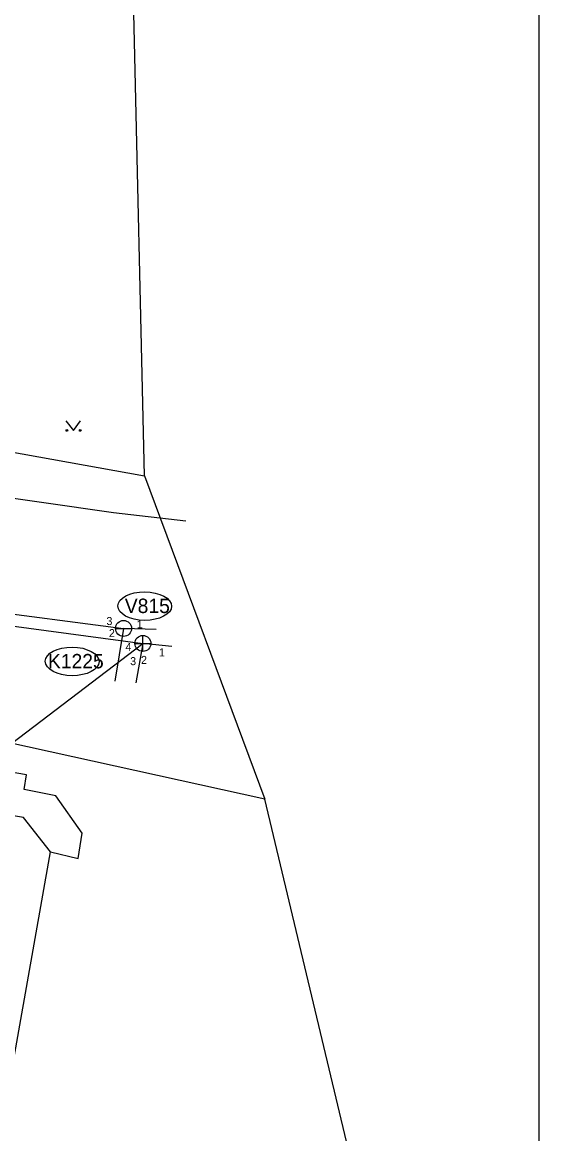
# Model space of a CAD drawing. Extents: x 641231 to 641424, y 6456053 to 6456238.
# Drawn here: x 641392.1 to 641424.4, y 6456091.6 to 6456161 of the extents above; entities that cross this region are included whole.
import ezdxf

# ---------------------------------------------------------------- set-up
doc = ezdxf.new("R2010")
doc.units = 0
for name, color, linetype in [('HALJASTUS', 7, 'Continuous'), ('HOONE', 7, 'Continuous'), ('KAEVU_NR', 7, 'Continuous'), ('KKAEV', 7, 'Continuous'), ('KTRASS', 7, 'Continuous'), ('MPKAABEL', 7, 'Continuous'), ('PIIR', 7, 'Continuous'), ('TEE', 7, 'Continuous'), ('TORU_NR', 7, 'Continuous'), ('VKAEV', 7, 'Continuous'), ('VORMISTUS', 7, 'Continuous'), ('VTRASS', 7, 'Continuous')]:
    doc.layers.add(name, color=color, linetype=linetype)

# ---------------------------------------------------------------- blocks, each defined once
blk = doc.blocks.new('MURU')
at = {"layer": 'HALJASTUS'}
for p, q in [((-0.93, 1.21), (0, 0)), ((0, 0), (0.89, 1.21))]:
    blk.add_line(p, q, dxfattribs=at)
for centre in [(-0.8, 0), (0.86, 0)]:
    blk.add_circle(centre, 0.11, dxfattribs=at)

msp = doc.modelspace()

# ---------------------------------------------------------------- linework, layer by layer
at = {"layer": 'HOONE'}
msp.add_lwpolyline([(641384.436, 6456096.551), (641391.406, 6456095.34), (641393.872, 6456109.212), (641392.178, 6456111.354), (641386.955, 6456112.247)], dxfattribs=at)
at = {"layer": 'KAEVU_NR'}
for centre in [(641399.749, 6456124.564), (641395.221, 6456121.109)]:
    msp.add_ellipse(centre, major_axis=(1.678, -0.009), ratio=0.531431, dxfattribs=at)
at = {"layer": 'KKAEV'}
for p, q in [((641399.135, 6456122.231), (641400.135, 6456122.231)), ((641399.635, 6456121.731), (641399.635, 6456122.731))]:
    msp.add_line(p, q, dxfattribs=at)
msp.add_circle((641399.635, 6456122.231), 0.5, dxfattribs=at)
at = {"layer": 'KTRASS'}
for p, q in [((641385.454, 6456111.447), (641399.635, 6456122.231)), ((641399.635, 6456122.231), (641399.19, 6456119.783))]:
    msp.add_line(p, q, dxfattribs=at)
for points in [[(641367.768, 6456126.216), (641388.944, 6456123.664), (641399.635, 6456122.231)], [(641401.452, 6456122.039), (641399.635, 6456122.231)]]:
    msp.add_lwpolyline(points, dxfattribs=at)
at = {"layer": 'MPKAABEL'}
msp.add_lwpolyline([(641402.32, 6456129.86), (641397.81, 6456130.39), (641388.79, 6456131.67), (641379.29, 6456133.5), (641370.33, 6456134.71), (641360.04, 6456136.88), (641351.57, 6456138.82), (641350.72, 6456139.66), (641349.6, 6456141.88), (641349.089, 6456142.161)], dxfattribs=at)
at = {"layer": 'PIIR'}
msp.add_line((641399.73, 6456132.69), (641407.24, 6456112.51), dxfattribs=at)
for points in [[(641397.67, 6456222.15), (641362.07, 6456238.2), (641354.96, 6456189), (641348.56, 6456141.91), (641399.73, 6456132.69)], [(641407.24, 6456112.51), (641369.67, 6456120.79), (641362.79, 6456085.72), (641365.05, 6456071.74), (641375.16, 6456069.71), (641396.82, 6456065.96), (641418.97, 6456063.38)]]:
    msp.add_lwpolyline(points, close=True, dxfattribs=at)
at = {"layer": 'TEE'}
msp.add_lwpolyline([(641393.872, 6456109.212), (641395.598, 6456108.799), (641395.845, 6456110.39), (641394.209, 6456112.715), (641392.233, 6456113.11), (641392.367, 6456114.035), (641379.527, 6456116.24), (641379.038, 6456113.684), (641376.774, 6456111.366)], dxfattribs=at)
at = {"layer": 'VKAEV'}
msp.add_line((641397.928, 6456123.171), (641398.928, 6456123.171), dxfattribs=at)
msp.add_circle((641398.428, 6456123.171), 0.5, dxfattribs=at)
at = {"layer": 'VORMISTUS'}
msp.add_lwpolyline([(641233.438, 6456192.659), (641424.352, 6456192.659), (641424.352, 6456052.659), (641233.438, 6456052.659)], close=True, dxfattribs=at)
at = {"layer": 'VTRASS'}
msp.add_line((641398.428, 6456123.171), (641397.88, 6456119.884), dxfattribs=at)
for points in [[(641323.14, 6456135.87), (641366.743, 6456127.352), (641389.193, 6456124.37), (641398.428, 6456123.171)], [(641400.46, 6456123.109), (641398.428, 6456123.171)]]:
    msp.add_lwpolyline(points, dxfattribs=at)

# ---------------------------------------------------------------- block references
at = {"layer": 'HALJASTUS', "xscale": 0.5, "yscale": 0.5}
msp.add_blockref('MURU', (641395.295, 6456135.535), dxfattribs=at)

# ---------------------------------------------------------------- texts
at = {"layer": 'KAEVU_NR'}
for s, p in [('V815', (641398.508, 6456124.131)), ('K1225', (641393.71, 6456120.676))]:
    msp.add_text(s, height=0.9, dxfattribs=at).set_placement(p)
at = {"layer": 'TORU_NR'}
for s, p in [('3', (641397.36, 6456123.381)), ('1', (641399.254, 6456123.183)), ('2', (641397.514, 6456122.63)), ('4', (641398.55, 6456121.769)), ('3', (641398.841, 6456120.877)), ('2', (641399.518, 6456120.954)), ('1', (641400.637, 6456121.424))]:
    msp.add_text(s, height=0.5, dxfattribs=at).set_placement(p)

doc.saveas('drawing.dxf')
